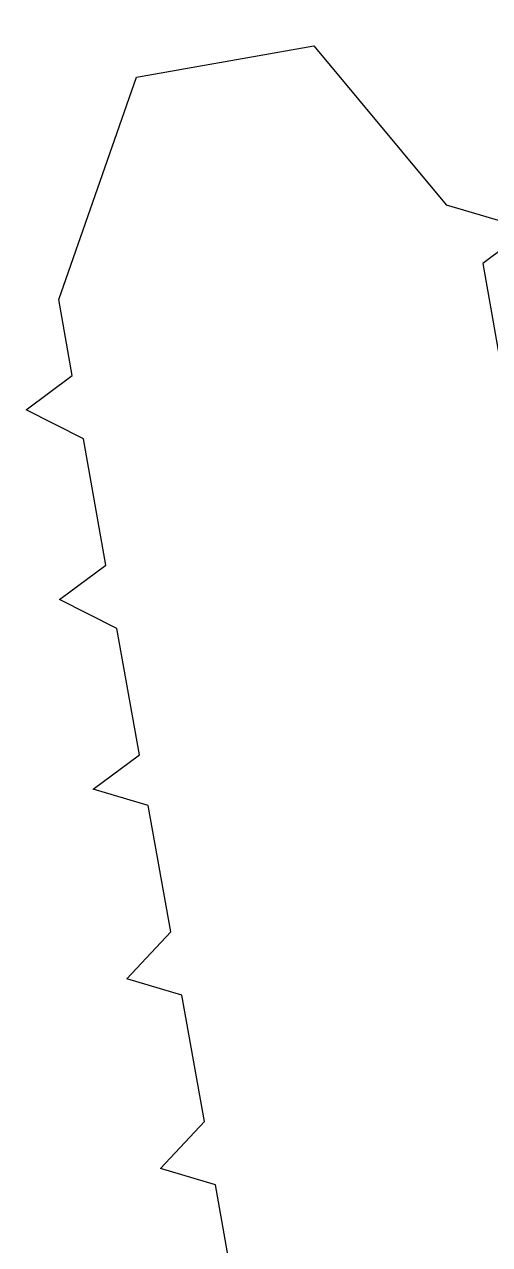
# Model space of a CAD drawing. Header units: millimetres. Extents: x -13407 to 8062823, y -2611 to 109271.
# Drawn here: x 15236.36 to 15240.77, y 50753.63 to 50765.21 of the extents above; entities that cross this region are included whole.
import ezdxf
from ezdxf import colors
from ezdxf.entities.mleader import LeaderData, LeaderLine
from ezdxf.math import Vec2, Vec3

# ---------------------------------------------------------------- set-up
doc = ezdxf.new("R2010")
doc.units = ezdxf.units.MM
for name, color, linetype, lineweight in [('АР_Отметки', 250, 'Continuous', 15), ('АР_Размеры', 175, 'Continuous', 9), ('АР_Сущ Несущая стена', 202, 'Continuous', 30)]:
    doc.layers.add(name, color=color, linetype=linetype, lineweight=lineweight)
doc.styles.add('ISOCPEUR', font='isocpeur.ttf', dxfattribs={"width": 0.7})

# ---------------------------------------------------------------- blocks, each defined once
blk = doc.blocks.new('_DotSmall')
at = {"color": 0, "linetype": 'ByBlock', "const_width": 0.5}
blk.add_lwpolyline([(-0.0625, 0, 1), (0.0625, 0, 1)], format="xyb", close=True, dxfattribs=at)

msp = doc.modelspace()

# ---------------------------------------------------------------- linework, layer by layer
at = {"layer": 'АР_Размеры', "color": 5, "lineweight": 0, "ltscale": 100, "transparency": 33554687}
msp.add_lwpolyline([(15238.384, 50752.994), (15238.172, 50754.194), (15237.649, 50754.349), (15238.065, 50754.795), (15237.852, 50755.995), (15237.33, 50756.15), (15237.746, 50756.595), (15237.533, 50757.796), (15237.01, 50757.951), (15237.448, 50758.276), (15237.235, 50759.477), (15236.691, 50759.752), (15237.129, 50760.077), (15236.916, 50761.277), (15236.372, 50761.552), (15236.81, 50761.878), (15236.682, 50762.598), (15237.422, 50764.71), (15239.103, 50765.008), (15240.361, 50763.498), (15241.145, 50763.265), (15240.708, 50762.94), (15240.92, 50761.739)], dxfattribs=at)
msp.add_lwpolyline([(15238.384, 50752.994), (15238.172, 50754.194), (15237.649, 50754.349), (15238.065, 50754.795), (15237.852, 50755.995), (15237.33, 50756.15), (15237.746, 50756.595), (15237.533, 50757.796), (15237.01, 50757.951), (15237.448, 50758.276), (15237.235, 50759.477), (15236.691, 50759.752), (15237.129, 50760.077), (15236.916, 50761.277), (15236.372, 50761.552), (15236.81, 50761.878), (15236.682, 50762.598), (15237.422, 50764.71), (15239.103, 50765.008), (15240.361, 50763.498), (15241.145, 50763.265), (15240.708, 50762.94), (15240.92, 50761.739)], dxfattribs=at)
msp.add_lwpolyline([(15238.384, 50752.994), (15238.172, 50754.194), (15237.649, 50754.349), (15238.065, 50754.795), (15237.852, 50755.995), (15237.33, 50756.15), (15237.746, 50756.595), (15237.533, 50757.796), (15237.01, 50757.951), (15237.448, 50758.276), (15237.235, 50759.477), (15236.691, 50759.752), (15237.129, 50760.077), (15236.916, 50761.277), (15236.372, 50761.552), (15236.81, 50761.878), (15236.682, 50762.598), (15237.422, 50764.71), (15239.103, 50765.008), (15240.361, 50763.498), (15241.145, 50763.265), (15240.708, 50762.94), (15240.92, 50761.739)], dxfattribs=at)
msp.add_lwpolyline([(15238.384, 50752.994), (15238.172, 50754.194), (15237.649, 50754.349), (15238.065, 50754.795), (15237.852, 50755.995), (15237.33, 50756.15), (15237.746, 50756.595), (15237.533, 50757.796), (15237.01, 50757.951), (15237.448, 50758.276), (15237.235, 50759.477), (15236.691, 50759.752), (15237.129, 50760.077), (15236.916, 50761.277), (15236.372, 50761.552), (15236.81, 50761.878), (15236.682, 50762.598), (15237.422, 50764.71), (15239.103, 50765.008), (15240.361, 50763.498), (15241.145, 50763.265), (15240.708, 50762.94), (15240.92, 50761.739)], dxfattribs=at)
msp.add_lwpolyline([(15238.384, 50752.994), (15238.172, 50754.194), (15237.649, 50754.349), (15238.065, 50754.795), (15237.852, 50755.995), (15237.33, 50756.15), (15237.746, 50756.595), (15237.533, 50757.796), (15237.01, 50757.951), (15237.448, 50758.276), (15237.235, 50759.477), (15236.691, 50759.752), (15237.129, 50760.077), (15236.916, 50761.277), (15236.372, 50761.552), (15236.81, 50761.878), (15236.682, 50762.598), (15237.422, 50764.71), (15239.103, 50765.008), (15240.361, 50763.498), (15241.145, 50763.265), (15240.708, 50762.94), (15240.92, 50761.739)], dxfattribs=at)
msp.add_lwpolyline([(15238.384, 50752.994), (15238.172, 50754.194), (15237.649, 50754.349), (15238.065, 50754.795), (15237.852, 50755.995), (15237.33, 50756.15), (15237.746, 50756.595), (15237.533, 50757.796), (15237.01, 50757.951), (15237.448, 50758.276), (15237.235, 50759.477), (15236.691, 50759.752), (15237.129, 50760.077), (15236.916, 50761.277), (15236.372, 50761.552), (15236.81, 50761.878), (15236.682, 50762.598), (15237.422, 50764.71), (15239.103, 50765.008), (15240.361, 50763.498), (15241.145, 50763.265), (15240.708, 50762.94), (15240.92, 50761.739)], dxfattribs=at)
msp.add_lwpolyline([(15238.384, 50752.994), (15238.172, 50754.194), (15237.649, 50754.349), (15238.065, 50754.795), (15237.852, 50755.995), (15237.33, 50756.15), (15237.746, 50756.595), (15237.533, 50757.796), (15237.01, 50757.951), (15237.448, 50758.276), (15237.235, 50759.477), (15236.691, 50759.752), (15237.129, 50760.077), (15236.916, 50761.277), (15236.372, 50761.552), (15236.81, 50761.878), (15236.682, 50762.598), (15237.422, 50764.71), (15239.103, 50765.008), (15240.361, 50763.498), (15241.145, 50763.265), (15240.708, 50762.94), (15240.92, 50761.739)], dxfattribs=at)
msp.add_lwpolyline([(15238.384, 50752.994), (15238.172, 50754.194), (15237.649, 50754.349), (15238.065, 50754.795), (15237.852, 50755.995), (15237.33, 50756.15), (15237.746, 50756.595), (15237.533, 50757.796), (15237.01, 50757.951), (15237.448, 50758.276), (15237.235, 50759.477), (15236.691, 50759.752), (15237.129, 50760.077), (15236.916, 50761.277), (15236.372, 50761.552), (15236.81, 50761.878), (15236.682, 50762.598), (15237.422, 50764.71), (15239.103, 50765.008), (15240.361, 50763.498), (15241.145, 50763.265), (15240.708, 50762.94), (15240.92, 50761.739)], dxfattribs=at)
msp.add_lwpolyline([(15238.384, 50752.994), (15238.172, 50754.194), (15237.649, 50754.349), (15238.065, 50754.795), (15237.852, 50755.995), (15237.33, 50756.15), (15237.746, 50756.595), (15237.533, 50757.796), (15237.01, 50757.951), (15237.448, 50758.276), (15237.235, 50759.477), (15236.691, 50759.752), (15237.129, 50760.077), (15236.916, 50761.277), (15236.372, 50761.552), (15236.81, 50761.878), (15236.682, 50762.598), (15237.422, 50764.71), (15239.103, 50765.008), (15240.361, 50763.498), (15241.145, 50763.265), (15240.708, 50762.94), (15240.92, 50761.739)], dxfattribs=at)
msp.add_lwpolyline([(15238.384, 50752.994), (15238.172, 50754.194), (15237.649, 50754.349), (15238.065, 50754.795), (15237.852, 50755.995), (15237.33, 50756.15), (15237.746, 50756.595), (15237.533, 50757.796), (15237.01, 50757.951), (15237.448, 50758.276), (15237.235, 50759.477), (15236.691, 50759.752), (15237.129, 50760.077), (15236.916, 50761.277), (15236.372, 50761.552), (15236.81, 50761.878), (15236.682, 50762.598), (15237.422, 50764.71), (15239.103, 50765.008), (15240.361, 50763.498), (15241.145, 50763.265), (15240.708, 50762.94), (15240.92, 50761.739)], dxfattribs=at)
msp.add_lwpolyline([(15238.384, 50752.994), (15238.172, 50754.194), (15237.649, 50754.349), (15238.065, 50754.795), (15237.852, 50755.995), (15237.33, 50756.15), (15237.746, 50756.595), (15237.533, 50757.796), (15237.01, 50757.951), (15237.448, 50758.276), (15237.235, 50759.477), (15236.691, 50759.752), (15237.129, 50760.077), (15236.916, 50761.277), (15236.372, 50761.552), (15236.81, 50761.878), (15236.682, 50762.598), (15237.422, 50764.71), (15239.103, 50765.008), (15240.361, 50763.498), (15241.145, 50763.265), (15240.708, 50762.94), (15240.92, 50761.739)], dxfattribs=at)
msp.add_lwpolyline([(15238.384, 50752.994), (15238.172, 50754.194), (15237.649, 50754.349), (15238.065, 50754.795), (15237.852, 50755.995), (15237.33, 50756.15), (15237.746, 50756.595), (15237.533, 50757.796), (15237.01, 50757.951), (15237.448, 50758.276), (15237.235, 50759.477), (15236.691, 50759.752), (15237.129, 50760.077), (15236.916, 50761.277), (15236.372, 50761.552), (15236.81, 50761.878), (15236.682, 50762.598), (15237.422, 50764.71), (15239.103, 50765.008), (15240.361, 50763.498), (15241.145, 50763.265), (15240.708, 50762.94), (15240.92, 50761.739)], dxfattribs=at)
msp.add_lwpolyline([(15238.384, 50752.994), (15238.172, 50754.194), (15237.649, 50754.349), (15238.065, 50754.795), (15237.852, 50755.995), (15237.33, 50756.15), (15237.746, 50756.595), (15237.533, 50757.796), (15237.01, 50757.951), (15237.448, 50758.276), (15237.235, 50759.477), (15236.691, 50759.752), (15237.129, 50760.077), (15236.916, 50761.277), (15236.372, 50761.552), (15236.81, 50761.878), (15236.682, 50762.598), (15237.422, 50764.71), (15239.103, 50765.008), (15240.361, 50763.498), (15241.145, 50763.265), (15240.708, 50762.94), (15240.92, 50761.739)], dxfattribs=at)
msp.add_lwpolyline([(15238.384, 50752.994), (15238.172, 50754.194), (15237.649, 50754.349), (15238.065, 50754.795), (15237.852, 50755.995), (15237.33, 50756.15), (15237.746, 50756.595), (15237.533, 50757.796), (15237.01, 50757.951), (15237.448, 50758.276), (15237.235, 50759.477), (15236.691, 50759.752), (15237.129, 50760.077), (15236.916, 50761.277), (15236.372, 50761.552), (15236.81, 50761.878), (15236.682, 50762.598), (15237.422, 50764.71), (15239.103, 50765.008), (15240.361, 50763.498), (15241.145, 50763.265), (15240.708, 50762.94), (15240.92, 50761.739)], dxfattribs=at)
msp.add_lwpolyline([(15238.384, 50752.994), (15238.172, 50754.194), (15237.649, 50754.349), (15238.065, 50754.795), (15237.852, 50755.995), (15237.33, 50756.15), (15237.746, 50756.595), (15237.533, 50757.796), (15237.01, 50757.951), (15237.448, 50758.276), (15237.235, 50759.477), (15236.691, 50759.752), (15237.129, 50760.077), (15236.916, 50761.277), (15236.372, 50761.552), (15236.81, 50761.878), (15236.682, 50762.598), (15237.422, 50764.71), (15239.103, 50765.008), (15240.361, 50763.498), (15241.145, 50763.265), (15240.708, 50762.94), (15240.92, 50761.739)], dxfattribs=at)
msp.add_lwpolyline([(15238.384, 50752.994), (15238.172, 50754.194), (15237.649, 50754.349), (15238.065, 50754.795), (15237.852, 50755.995), (15237.33, 50756.15), (15237.746, 50756.595), (15237.533, 50757.796), (15237.01, 50757.951), (15237.448, 50758.276), (15237.235, 50759.477), (15236.691, 50759.752), (15237.129, 50760.077), (15236.916, 50761.277), (15236.372, 50761.552), (15236.81, 50761.878), (15236.682, 50762.598), (15237.422, 50764.71), (15239.103, 50765.008), (15240.361, 50763.498), (15241.145, 50763.265), (15240.708, 50762.94), (15240.92, 50761.739)], dxfattribs=at)
msp.add_lwpolyline([(15238.384, 50752.994), (15238.172, 50754.194), (15237.649, 50754.349), (15238.065, 50754.795), (15237.852, 50755.995), (15237.33, 50756.15), (15237.746, 50756.595), (15237.533, 50757.796), (15237.01, 50757.951), (15237.448, 50758.276), (15237.235, 50759.477), (15236.691, 50759.752), (15237.129, 50760.077), (15236.916, 50761.277), (15236.372, 50761.552), (15236.81, 50761.878), (15236.682, 50762.598), (15237.422, 50764.71), (15239.103, 50765.008), (15240.361, 50763.498), (15241.145, 50763.265), (15240.708, 50762.94), (15240.92, 50761.739)], dxfattribs=at)
msp.add_lwpolyline([(15238.384, 50752.994), (15238.172, 50754.194), (15237.649, 50754.349), (15238.065, 50754.795), (15237.852, 50755.995), (15237.33, 50756.15), (15237.746, 50756.595), (15237.533, 50757.796), (15237.01, 50757.951), (15237.448, 50758.276), (15237.235, 50759.477), (15236.691, 50759.752), (15237.129, 50760.077), (15236.916, 50761.277), (15236.372, 50761.552), (15236.81, 50761.878), (15236.682, 50762.598), (15237.422, 50764.71), (15239.103, 50765.008), (15240.361, 50763.498), (15241.145, 50763.265), (15240.708, 50762.94), (15240.92, 50761.739)], dxfattribs=at)
msp.add_lwpolyline([(15238.384, 50752.994), (15238.172, 50754.194), (15237.649, 50754.349), (15238.065, 50754.795), (15237.852, 50755.995), (15237.33, 50756.15), (15237.746, 50756.595), (15237.533, 50757.796), (15237.01, 50757.951), (15237.448, 50758.276), (15237.235, 50759.477), (15236.691, 50759.752), (15237.129, 50760.077), (15236.916, 50761.277), (15236.372, 50761.552), (15236.81, 50761.878), (15236.682, 50762.598), (15237.422, 50764.71), (15239.103, 50765.008), (15240.361, 50763.498), (15241.145, 50763.265), (15240.708, 50762.94), (15240.92, 50761.739)], dxfattribs=at)
msp.add_lwpolyline([(15238.384, 50752.994), (15238.172, 50754.194), (15237.649, 50754.349), (15238.065, 50754.795), (15237.852, 50755.995), (15237.33, 50756.15), (15237.746, 50756.595), (15237.533, 50757.796), (15237.01, 50757.951), (15237.448, 50758.276), (15237.235, 50759.477), (15236.691, 50759.752), (15237.129, 50760.077), (15236.916, 50761.277), (15236.372, 50761.552), (15236.81, 50761.878), (15236.682, 50762.598), (15237.422, 50764.71), (15239.103, 50765.008), (15240.361, 50763.498), (15241.145, 50763.265), (15240.708, 50762.94), (15240.92, 50761.739)], dxfattribs=at)
msp.add_lwpolyline([(15238.384, 50752.994), (15238.172, 50754.194), (15237.649, 50754.349), (15238.065, 50754.795), (15237.852, 50755.995), (15237.33, 50756.15), (15237.746, 50756.595), (15237.533, 50757.796), (15237.01, 50757.951), (15237.448, 50758.276), (15237.235, 50759.477), (15236.691, 50759.752), (15237.129, 50760.077), (15236.916, 50761.277), (15236.372, 50761.552), (15236.81, 50761.878), (15236.682, 50762.598), (15237.422, 50764.71), (15239.103, 50765.008), (15240.361, 50763.498), (15241.145, 50763.265), (15240.708, 50762.94), (15240.92, 50761.739)], dxfattribs=at)
msp.add_lwpolyline([(15238.384, 50752.994), (15238.172, 50754.194), (15237.649, 50754.349), (15238.065, 50754.795), (15237.852, 50755.995), (15237.33, 50756.15), (15237.746, 50756.595), (15237.533, 50757.796), (15237.01, 50757.951), (15237.448, 50758.276), (15237.235, 50759.477), (15236.691, 50759.752), (15237.129, 50760.077), (15236.916, 50761.277), (15236.372, 50761.552), (15236.81, 50761.878), (15236.682, 50762.598), (15237.422, 50764.71), (15239.103, 50765.008), (15240.361, 50763.498), (15241.145, 50763.265), (15240.708, 50762.94), (15240.92, 50761.739)], dxfattribs=at)
msp.add_lwpolyline([(15238.384, 50752.994), (15238.172, 50754.194), (15237.649, 50754.349), (15238.065, 50754.795), (15237.852, 50755.995), (15237.33, 50756.15), (15237.746, 50756.595), (15237.533, 50757.796), (15237.01, 50757.951), (15237.448, 50758.276), (15237.235, 50759.477), (15236.691, 50759.752), (15237.129, 50760.077), (15236.916, 50761.277), (15236.372, 50761.552), (15236.81, 50761.878), (15236.682, 50762.598), (15237.422, 50764.71), (15239.103, 50765.008), (15240.361, 50763.498), (15241.145, 50763.265), (15240.708, 50762.94), (15240.92, 50761.739)], dxfattribs=at)
msp.add_lwpolyline([(15238.384, 50752.994), (15238.172, 50754.194), (15237.649, 50754.349), (15238.065, 50754.795), (15237.852, 50755.995), (15237.33, 50756.15), (15237.746, 50756.595), (15237.533, 50757.796), (15237.01, 50757.951), (15237.448, 50758.276), (15237.235, 50759.477), (15236.691, 50759.752), (15237.129, 50760.077), (15236.916, 50761.277), (15236.372, 50761.552), (15236.81, 50761.878), (15236.682, 50762.598), (15237.422, 50764.71), (15239.103, 50765.008), (15240.361, 50763.498), (15241.145, 50763.265), (15240.708, 50762.94), (15240.92, 50761.739)], dxfattribs=at)
msp.add_lwpolyline([(15238.384, 50752.994), (15238.172, 50754.194), (15237.649, 50754.349), (15238.065, 50754.795), (15237.852, 50755.995), (15237.33, 50756.15), (15237.746, 50756.595), (15237.533, 50757.796), (15237.01, 50757.951), (15237.448, 50758.276), (15237.235, 50759.477), (15236.691, 50759.752), (15237.129, 50760.077), (15236.916, 50761.277), (15236.372, 50761.552), (15236.81, 50761.878), (15236.682, 50762.598), (15237.422, 50764.71), (15239.103, 50765.008), (15240.361, 50763.498), (15241.145, 50763.265), (15240.708, 50762.94), (15240.92, 50761.739)], dxfattribs=at)
msp.add_lwpolyline([(15238.384, 50752.994), (15238.172, 50754.194), (15237.649, 50754.349), (15238.065, 50754.795), (15237.852, 50755.995), (15237.33, 50756.15), (15237.746, 50756.595), (15237.533, 50757.796), (15237.01, 50757.951), (15237.448, 50758.276), (15237.235, 50759.477), (15236.691, 50759.752), (15237.129, 50760.077), (15236.916, 50761.277), (15236.372, 50761.552), (15236.81, 50761.878), (15236.682, 50762.598), (15237.422, 50764.71), (15239.103, 50765.008), (15240.361, 50763.498), (15241.145, 50763.265), (15240.708, 50762.94), (15240.92, 50761.739)], dxfattribs=at)
msp.add_lwpolyline([(15238.384, 50752.994), (15238.172, 50754.194), (15237.649, 50754.349), (15238.065, 50754.795), (15237.852, 50755.995), (15237.33, 50756.15), (15237.746, 50756.595), (15237.533, 50757.796), (15237.01, 50757.951), (15237.448, 50758.276), (15237.235, 50759.477), (15236.691, 50759.752), (15237.129, 50760.077), (15236.916, 50761.277), (15236.372, 50761.552), (15236.81, 50761.878), (15236.682, 50762.598), (15237.422, 50764.71), (15239.103, 50765.008), (15240.361, 50763.498), (15241.145, 50763.265), (15240.708, 50762.94), (15240.92, 50761.739)], dxfattribs=at)
msp.add_lwpolyline([(15238.384, 50752.994), (15238.172, 50754.194), (15237.649, 50754.349), (15238.065, 50754.795), (15237.852, 50755.995), (15237.33, 50756.15), (15237.746, 50756.595), (15237.533, 50757.796), (15237.01, 50757.951), (15237.448, 50758.276), (15237.235, 50759.477), (15236.691, 50759.752), (15237.129, 50760.077), (15236.916, 50761.277), (15236.372, 50761.552), (15236.81, 50761.878), (15236.682, 50762.598), (15237.422, 50764.71), (15239.103, 50765.008), (15240.361, 50763.498), (15241.145, 50763.265), (15240.708, 50762.94), (15240.92, 50761.739)], dxfattribs=at)
msp.add_lwpolyline([(15238.384, 50752.994), (15238.172, 50754.194), (15237.649, 50754.349), (15238.065, 50754.795), (15237.852, 50755.995), (15237.33, 50756.15), (15237.746, 50756.595), (15237.533, 50757.796), (15237.01, 50757.951), (15237.448, 50758.276), (15237.235, 50759.477), (15236.691, 50759.752), (15237.129, 50760.077), (15236.916, 50761.277), (15236.372, 50761.552), (15236.81, 50761.878), (15236.682, 50762.598), (15237.422, 50764.71), (15239.103, 50765.008), (15240.361, 50763.498), (15241.145, 50763.265), (15240.708, 50762.94), (15240.92, 50761.739)], dxfattribs=at)
msp.add_lwpolyline([(15238.384, 50752.994), (15238.172, 50754.194), (15237.649, 50754.349), (15238.065, 50754.795), (15237.852, 50755.995), (15237.33, 50756.15), (15237.746, 50756.595), (15237.533, 50757.796), (15237.01, 50757.951), (15237.448, 50758.276), (15237.235, 50759.477), (15236.691, 50759.752), (15237.129, 50760.077), (15236.916, 50761.277), (15236.372, 50761.552), (15236.81, 50761.878), (15236.682, 50762.598), (15237.422, 50764.71), (15239.103, 50765.008), (15240.361, 50763.498), (15241.145, 50763.265), (15240.708, 50762.94), (15240.92, 50761.739)], dxfattribs=at)
msp.add_lwpolyline([(15238.384, 50752.994), (15238.172, 50754.194), (15237.649, 50754.349), (15238.065, 50754.795), (15237.852, 50755.995), (15237.33, 50756.15), (15237.746, 50756.595), (15237.533, 50757.796), (15237.01, 50757.951), (15237.448, 50758.276), (15237.235, 50759.477), (15236.691, 50759.752), (15237.129, 50760.077), (15236.916, 50761.277), (15236.372, 50761.552), (15236.81, 50761.878), (15236.682, 50762.598), (15237.422, 50764.71), (15239.103, 50765.008), (15240.361, 50763.498), (15241.145, 50763.265), (15240.708, 50762.94), (15240.92, 50761.739)], dxfattribs=at)
msp.add_lwpolyline([(15238.384, 50752.994), (15238.172, 50754.194), (15237.649, 50754.349), (15238.065, 50754.795), (15237.852, 50755.995), (15237.33, 50756.15), (15237.746, 50756.595), (15237.533, 50757.796), (15237.01, 50757.951), (15237.448, 50758.276), (15237.235, 50759.477), (15236.691, 50759.752), (15237.129, 50760.077), (15236.916, 50761.277), (15236.372, 50761.552), (15236.81, 50761.878), (15236.682, 50762.598), (15237.422, 50764.71), (15239.103, 50765.008), (15240.361, 50763.498), (15241.145, 50763.265), (15240.708, 50762.94), (15240.92, 50761.739)], dxfattribs=at)
msp.add_lwpolyline([(15238.384, 50752.994), (15238.172, 50754.194), (15237.649, 50754.349), (15238.065, 50754.795), (15237.852, 50755.995), (15237.33, 50756.15), (15237.746, 50756.595), (15237.533, 50757.796), (15237.01, 50757.951), (15237.448, 50758.276), (15237.235, 50759.477), (15236.691, 50759.752), (15237.129, 50760.077), (15236.916, 50761.277), (15236.372, 50761.552), (15236.81, 50761.878), (15236.682, 50762.598), (15237.422, 50764.71), (15239.103, 50765.008), (15240.361, 50763.498), (15241.145, 50763.265), (15240.708, 50762.94), (15240.92, 50761.739)], dxfattribs=at)
msp.add_lwpolyline([(15238.384, 50752.994), (15238.172, 50754.194), (15237.649, 50754.349), (15238.065, 50754.795), (15237.852, 50755.995), (15237.33, 50756.15), (15237.746, 50756.595), (15237.533, 50757.796), (15237.01, 50757.951), (15237.448, 50758.276), (15237.235, 50759.477), (15236.691, 50759.752), (15237.129, 50760.077), (15236.916, 50761.277), (15236.372, 50761.552), (15236.81, 50761.878), (15236.682, 50762.598), (15237.422, 50764.71), (15239.103, 50765.008), (15240.361, 50763.498), (15241.145, 50763.265), (15240.708, 50762.94), (15240.92, 50761.739)], dxfattribs=at)
msp.add_lwpolyline([(15238.384, 50752.994), (15238.172, 50754.194), (15237.649, 50754.349), (15238.065, 50754.795), (15237.852, 50755.995), (15237.33, 50756.15), (15237.746, 50756.595), (15237.533, 50757.796), (15237.01, 50757.951), (15237.448, 50758.276), (15237.235, 50759.477), (15236.691, 50759.752), (15237.129, 50760.077), (15236.916, 50761.277), (15236.372, 50761.552), (15236.81, 50761.878), (15236.682, 50762.598), (15237.422, 50764.71), (15239.103, 50765.008), (15240.361, 50763.498), (15241.145, 50763.265), (15240.708, 50762.94), (15240.92, 50761.739)], dxfattribs=at)
msp.add_lwpolyline([(15238.384, 50752.994), (15238.172, 50754.194), (15237.649, 50754.349), (15238.065, 50754.795), (15237.852, 50755.995), (15237.33, 50756.15), (15237.746, 50756.595), (15237.533, 50757.796), (15237.01, 50757.951), (15237.448, 50758.276), (15237.235, 50759.477), (15236.691, 50759.752), (15237.129, 50760.077), (15236.916, 50761.277), (15236.372, 50761.552), (15236.81, 50761.878), (15236.682, 50762.598), (15237.422, 50764.71), (15239.103, 50765.008), (15240.361, 50763.498), (15241.145, 50763.265), (15240.708, 50762.94), (15240.92, 50761.739)], dxfattribs=at)
msp.add_lwpolyline([(15238.384, 50752.994), (15238.172, 50754.194), (15237.649, 50754.349), (15238.065, 50754.795), (15237.852, 50755.995), (15237.33, 50756.15), (15237.746, 50756.595), (15237.533, 50757.796), (15237.01, 50757.951), (15237.448, 50758.276), (15237.235, 50759.477), (15236.691, 50759.752), (15237.129, 50760.077), (15236.916, 50761.277), (15236.372, 50761.552), (15236.81, 50761.878), (15236.682, 50762.598), (15237.422, 50764.71), (15239.103, 50765.008), (15240.361, 50763.498), (15241.145, 50763.265), (15240.708, 50762.94), (15240.92, 50761.739)], dxfattribs=at)
msp.add_lwpolyline([(15238.384, 50752.994), (15238.172, 50754.194), (15237.649, 50754.349), (15238.065, 50754.795), (15237.852, 50755.995), (15237.33, 50756.15), (15237.746, 50756.595), (15237.533, 50757.796), (15237.01, 50757.951), (15237.448, 50758.276), (15237.235, 50759.477), (15236.691, 50759.752), (15237.129, 50760.077), (15236.916, 50761.277), (15236.372, 50761.552), (15236.81, 50761.878), (15236.682, 50762.598), (15237.422, 50764.71), (15239.103, 50765.008), (15240.361, 50763.498), (15241.145, 50763.265), (15240.708, 50762.94), (15240.92, 50761.739)], dxfattribs=at)
msp.add_lwpolyline([(15238.384, 50752.994), (15238.172, 50754.194), (15237.649, 50754.349), (15238.065, 50754.795), (15237.852, 50755.995), (15237.33, 50756.15), (15237.746, 50756.595), (15237.533, 50757.796), (15237.01, 50757.951), (15237.448, 50758.276), (15237.235, 50759.477), (15236.691, 50759.752), (15237.129, 50760.077), (15236.916, 50761.277), (15236.372, 50761.552), (15236.81, 50761.878), (15236.682, 50762.598), (15237.422, 50764.71), (15239.103, 50765.008), (15240.361, 50763.498), (15241.145, 50763.265), (15240.708, 50762.94), (15240.92, 50761.739)], dxfattribs=at)
msp.add_lwpolyline([(15238.384, 50752.994), (15238.172, 50754.194), (15237.649, 50754.349), (15238.065, 50754.795), (15237.852, 50755.995), (15237.33, 50756.15), (15237.746, 50756.595), (15237.533, 50757.796), (15237.01, 50757.951), (15237.448, 50758.276), (15237.235, 50759.477), (15236.691, 50759.752), (15237.129, 50760.077), (15236.916, 50761.277), (15236.372, 50761.552), (15236.81, 50761.878), (15236.682, 50762.598), (15237.422, 50764.71), (15239.103, 50765.008), (15240.361, 50763.498), (15241.145, 50763.265), (15240.708, 50762.94), (15240.92, 50761.739)], dxfattribs=at)
msp.add_lwpolyline([(15238.384, 50752.994), (15238.172, 50754.194), (15237.649, 50754.349), (15238.065, 50754.795), (15237.852, 50755.995), (15237.33, 50756.15), (15237.746, 50756.595), (15237.533, 50757.796), (15237.01, 50757.951), (15237.448, 50758.276), (15237.235, 50759.477), (15236.691, 50759.752), (15237.129, 50760.077), (15236.916, 50761.277), (15236.372, 50761.552), (15236.81, 50761.878), (15236.682, 50762.598), (15237.422, 50764.71), (15239.103, 50765.008), (15240.361, 50763.498), (15241.145, 50763.265), (15240.708, 50762.94), (15240.92, 50761.739)], dxfattribs=at)
msp.add_lwpolyline([(15238.384, 50752.994), (15238.172, 50754.194), (15237.649, 50754.349), (15238.065, 50754.795), (15237.852, 50755.995), (15237.33, 50756.15), (15237.746, 50756.595), (15237.533, 50757.796), (15237.01, 50757.951), (15237.448, 50758.276), (15237.235, 50759.477), (15236.691, 50759.752), (15237.129, 50760.077), (15236.916, 50761.277), (15236.372, 50761.552), (15236.81, 50761.878), (15236.682, 50762.598), (15237.422, 50764.71), (15239.103, 50765.008), (15240.361, 50763.498), (15241.145, 50763.265), (15240.708, 50762.94), (15240.92, 50761.739)], dxfattribs=at)
msp.add_lwpolyline([(15238.384, 50752.994), (15238.172, 50754.194), (15237.649, 50754.349), (15238.065, 50754.795), (15237.852, 50755.995), (15237.33, 50756.15), (15237.746, 50756.595), (15237.533, 50757.796), (15237.01, 50757.951), (15237.448, 50758.276), (15237.235, 50759.477), (15236.691, 50759.752), (15237.129, 50760.077), (15236.916, 50761.277), (15236.372, 50761.552), (15236.81, 50761.878), (15236.682, 50762.598), (15237.422, 50764.71), (15239.103, 50765.008), (15240.361, 50763.498), (15241.145, 50763.265), (15240.708, 50762.94), (15240.92, 50761.739)], dxfattribs=at)
msp.add_lwpolyline([(15238.384, 50752.994), (15238.172, 50754.194), (15237.649, 50754.349), (15238.065, 50754.795), (15237.852, 50755.995), (15237.33, 50756.15), (15237.746, 50756.595), (15237.533, 50757.796), (15237.01, 50757.951), (15237.448, 50758.276), (15237.235, 50759.477), (15236.691, 50759.752), (15237.129, 50760.077), (15236.916, 50761.277), (15236.372, 50761.552), (15236.81, 50761.878), (15236.682, 50762.598), (15237.422, 50764.71), (15239.103, 50765.008), (15240.361, 50763.498), (15241.145, 50763.265), (15240.708, 50762.94), (15240.92, 50761.739)], dxfattribs=at)
msp.add_lwpolyline([(15238.384, 50752.994), (15238.172, 50754.194), (15237.649, 50754.349), (15238.065, 50754.795), (15237.852, 50755.995), (15237.33, 50756.15), (15237.746, 50756.595), (15237.533, 50757.796), (15237.01, 50757.951), (15237.448, 50758.276), (15237.235, 50759.477), (15236.691, 50759.752), (15237.129, 50760.077), (15236.916, 50761.277), (15236.372, 50761.552), (15236.81, 50761.878), (15236.682, 50762.598), (15237.422, 50764.71), (15239.103, 50765.008), (15240.361, 50763.498), (15241.145, 50763.265), (15240.708, 50762.94), (15240.92, 50761.739)], dxfattribs=at)
msp.add_lwpolyline([(15238.384, 50752.994), (15238.172, 50754.194), (15237.649, 50754.349), (15238.065, 50754.795), (15237.852, 50755.995), (15237.33, 50756.15), (15237.746, 50756.595), (15237.533, 50757.796), (15237.01, 50757.951), (15237.448, 50758.276), (15237.235, 50759.477), (15236.691, 50759.752), (15237.129, 50760.077), (15236.916, 50761.277), (15236.372, 50761.552), (15236.81, 50761.878), (15236.682, 50762.598), (15237.422, 50764.71), (15239.103, 50765.008), (15240.361, 50763.498), (15241.145, 50763.265), (15240.708, 50762.94), (15240.92, 50761.739)], dxfattribs=at)
msp.add_lwpolyline([(15238.384, 50752.994), (15238.172, 50754.194), (15237.649, 50754.349), (15238.065, 50754.795), (15237.852, 50755.995), (15237.33, 50756.15), (15237.746, 50756.595), (15237.533, 50757.796), (15237.01, 50757.951), (15237.448, 50758.276), (15237.235, 50759.477), (15236.691, 50759.752), (15237.129, 50760.077), (15236.916, 50761.277), (15236.372, 50761.552), (15236.81, 50761.878), (15236.682, 50762.598), (15237.422, 50764.71), (15239.103, 50765.008), (15240.361, 50763.498), (15241.145, 50763.265), (15240.708, 50762.94), (15240.92, 50761.739)], dxfattribs=at)
msp.add_lwpolyline([(15238.384, 50752.994), (15238.172, 50754.194), (15237.649, 50754.349), (15238.065, 50754.795), (15237.852, 50755.995), (15237.33, 50756.15), (15237.746, 50756.595), (15237.533, 50757.796), (15237.01, 50757.951), (15237.448, 50758.276), (15237.235, 50759.477), (15236.691, 50759.752), (15237.129, 50760.077), (15236.916, 50761.277), (15236.372, 50761.552), (15236.81, 50761.878), (15236.682, 50762.598), (15237.422, 50764.71), (15239.103, 50765.008), (15240.361, 50763.498), (15241.145, 50763.265), (15240.708, 50762.94), (15240.92, 50761.739)], dxfattribs=at)
msp.add_lwpolyline([(15238.384, 50752.994), (15238.172, 50754.194), (15237.649, 50754.349), (15238.065, 50754.795), (15237.852, 50755.995), (15237.33, 50756.15), (15237.746, 50756.595), (15237.533, 50757.796), (15237.01, 50757.951), (15237.448, 50758.276), (15237.235, 50759.477), (15236.691, 50759.752), (15237.129, 50760.077), (15236.916, 50761.277), (15236.372, 50761.552), (15236.81, 50761.878), (15236.682, 50762.598), (15237.422, 50764.71), (15239.103, 50765.008), (15240.361, 50763.498), (15241.145, 50763.265), (15240.708, 50762.94), (15240.92, 50761.739)], dxfattribs=at)
msp.add_lwpolyline([(15238.384, 50752.994), (15238.172, 50754.194), (15237.649, 50754.349), (15238.065, 50754.795), (15237.852, 50755.995), (15237.33, 50756.15), (15237.746, 50756.595), (15237.533, 50757.796), (15237.01, 50757.951), (15237.448, 50758.276), (15237.235, 50759.477), (15236.691, 50759.752), (15237.129, 50760.077), (15236.916, 50761.277), (15236.372, 50761.552), (15236.81, 50761.878), (15236.682, 50762.598), (15237.422, 50764.71), (15239.103, 50765.008), (15240.361, 50763.498), (15241.145, 50763.265), (15240.708, 50762.94), (15240.92, 50761.739)], dxfattribs=at)
msp.add_lwpolyline([(15238.384, 50752.994), (15238.172, 50754.194), (15237.649, 50754.349), (15238.065, 50754.795), (15237.852, 50755.995), (15237.33, 50756.15), (15237.746, 50756.595), (15237.533, 50757.796), (15237.01, 50757.951), (15237.448, 50758.276), (15237.235, 50759.477), (15236.691, 50759.752), (15237.129, 50760.077), (15236.916, 50761.277), (15236.372, 50761.552), (15236.81, 50761.878), (15236.682, 50762.598), (15237.422, 50764.71), (15239.103, 50765.008), (15240.361, 50763.498), (15241.145, 50763.265), (15240.708, 50762.94), (15240.92, 50761.739)], dxfattribs=at)
msp.add_lwpolyline([(15238.384, 50752.994), (15238.172, 50754.194), (15237.649, 50754.349), (15238.065, 50754.795), (15237.852, 50755.995), (15237.33, 50756.15), (15237.746, 50756.595), (15237.533, 50757.796), (15237.01, 50757.951), (15237.448, 50758.276), (15237.235, 50759.477), (15236.691, 50759.752), (15237.129, 50760.077), (15236.916, 50761.277), (15236.372, 50761.552), (15236.81, 50761.878), (15236.682, 50762.598), (15237.422, 50764.71), (15239.103, 50765.008), (15240.361, 50763.498), (15241.145, 50763.265), (15240.708, 50762.94), (15240.92, 50761.739)], dxfattribs=at)
msp.add_lwpolyline([(15238.384, 50752.994), (15238.172, 50754.194), (15237.649, 50754.349), (15238.065, 50754.795), (15237.852, 50755.995), (15237.33, 50756.15), (15237.746, 50756.595), (15237.533, 50757.796), (15237.01, 50757.951), (15237.448, 50758.276), (15237.235, 50759.477), (15236.691, 50759.752), (15237.129, 50760.077), (15236.916, 50761.277), (15236.372, 50761.552), (15236.81, 50761.878), (15236.682, 50762.598), (15237.422, 50764.71), (15239.103, 50765.008), (15240.361, 50763.498), (15241.145, 50763.265), (15240.708, 50762.94), (15240.92, 50761.739)], dxfattribs=at)
msp.add_lwpolyline([(15238.384, 50752.994), (15238.172, 50754.194), (15237.649, 50754.349), (15238.065, 50754.795), (15237.852, 50755.995), (15237.33, 50756.15), (15237.746, 50756.595), (15237.533, 50757.796), (15237.01, 50757.951), (15237.448, 50758.276), (15237.235, 50759.477), (15236.691, 50759.752), (15237.129, 50760.077), (15236.916, 50761.277), (15236.372, 50761.552), (15236.81, 50761.878), (15236.682, 50762.598), (15237.422, 50764.71), (15239.103, 50765.008), (15240.361, 50763.498), (15241.145, 50763.265), (15240.708, 50762.94), (15240.92, 50761.739)], dxfattribs=at)
msp.add_lwpolyline([(15238.384, 50752.994), (15238.172, 50754.194), (15237.649, 50754.349), (15238.065, 50754.795), (15237.852, 50755.995), (15237.33, 50756.15), (15237.746, 50756.595), (15237.533, 50757.796), (15237.01, 50757.951), (15237.448, 50758.276), (15237.235, 50759.477), (15236.691, 50759.752), (15237.129, 50760.077), (15236.916, 50761.277), (15236.372, 50761.552), (15236.81, 50761.878), (15236.682, 50762.598), (15237.422, 50764.71), (15239.103, 50765.008), (15240.361, 50763.498), (15241.145, 50763.265), (15240.708, 50762.94), (15240.92, 50761.739)], dxfattribs=at)
msp.add_lwpolyline([(15238.384, 50752.994), (15238.172, 50754.194), (15237.649, 50754.349), (15238.065, 50754.795), (15237.852, 50755.995), (15237.33, 50756.15), (15237.746, 50756.595), (15237.533, 50757.796), (15237.01, 50757.951), (15237.448, 50758.276), (15237.235, 50759.477), (15236.691, 50759.752), (15237.129, 50760.077), (15236.916, 50761.277), (15236.372, 50761.552), (15236.81, 50761.878), (15236.682, 50762.598), (15237.422, 50764.71), (15239.103, 50765.008), (15240.361, 50763.498), (15241.145, 50763.265), (15240.708, 50762.94), (15240.92, 50761.739)], dxfattribs=at)
msp.add_lwpolyline([(15238.384, 50752.994), (15238.172, 50754.194), (15237.649, 50754.349), (15238.065, 50754.795), (15237.852, 50755.995), (15237.33, 50756.15), (15237.746, 50756.595), (15237.533, 50757.796), (15237.01, 50757.951), (15237.448, 50758.276), (15237.235, 50759.477), (15236.691, 50759.752), (15237.129, 50760.077), (15236.916, 50761.277), (15236.372, 50761.552), (15236.81, 50761.878), (15236.682, 50762.598), (15237.422, 50764.71), (15239.103, 50765.008), (15240.361, 50763.498), (15241.145, 50763.265), (15240.708, 50762.94), (15240.92, 50761.739)], dxfattribs=at)
msp.add_lwpolyline([(15238.384, 50752.994), (15238.172, 50754.194), (15237.649, 50754.349), (15238.065, 50754.795), (15237.852, 50755.995), (15237.33, 50756.15), (15237.746, 50756.595), (15237.533, 50757.796), (15237.01, 50757.951), (15237.448, 50758.276), (15237.235, 50759.477), (15236.691, 50759.752), (15237.129, 50760.077), (15236.916, 50761.277), (15236.372, 50761.552), (15236.81, 50761.878), (15236.682, 50762.598), (15237.422, 50764.71), (15239.103, 50765.008), (15240.361, 50763.498), (15241.145, 50763.265), (15240.708, 50762.94), (15240.92, 50761.739)], dxfattribs=at)
msp.add_lwpolyline([(15238.384, 50752.994), (15238.172, 50754.194), (15237.649, 50754.349), (15238.065, 50754.795), (15237.852, 50755.995), (15237.33, 50756.15), (15237.746, 50756.595), (15237.533, 50757.796), (15237.01, 50757.951), (15237.448, 50758.276), (15237.235, 50759.477), (15236.691, 50759.752), (15237.129, 50760.077), (15236.916, 50761.277), (15236.372, 50761.552), (15236.81, 50761.878), (15236.682, 50762.598), (15237.422, 50764.71), (15239.103, 50765.008), (15240.361, 50763.498), (15241.145, 50763.265), (15240.708, 50762.94), (15240.92, 50761.739)], dxfattribs=at)
msp.add_lwpolyline([(15238.384, 50752.994), (15238.172, 50754.194), (15237.649, 50754.349), (15238.065, 50754.795), (15237.852, 50755.995), (15237.33, 50756.15), (15237.746, 50756.595), (15237.533, 50757.796), (15237.01, 50757.951), (15237.448, 50758.276), (15237.235, 50759.477), (15236.691, 50759.752), (15237.129, 50760.077), (15236.916, 50761.277), (15236.372, 50761.552), (15236.81, 50761.878), (15236.682, 50762.598), (15237.422, 50764.71), (15239.103, 50765.008), (15240.361, 50763.498), (15241.145, 50763.265), (15240.708, 50762.94), (15240.92, 50761.739)], dxfattribs=at)
msp.add_lwpolyline([(15238.384, 50752.994), (15238.172, 50754.194), (15237.649, 50754.349), (15238.065, 50754.795), (15237.852, 50755.995), (15237.33, 50756.15), (15237.746, 50756.595), (15237.533, 50757.796), (15237.01, 50757.951), (15237.448, 50758.276), (15237.235, 50759.477), (15236.691, 50759.752), (15237.129, 50760.077), (15236.916, 50761.277), (15236.372, 50761.552), (15236.81, 50761.878), (15236.682, 50762.598), (15237.422, 50764.71), (15239.103, 50765.008), (15240.361, 50763.498), (15241.145, 50763.265), (15240.708, 50762.94), (15240.92, 50761.739)], dxfattribs=at)
msp.add_lwpolyline([(15238.384, 50752.994), (15238.172, 50754.194), (15237.649, 50754.349), (15238.065, 50754.795), (15237.852, 50755.995), (15237.33, 50756.15), (15237.746, 50756.595), (15237.533, 50757.796), (15237.01, 50757.951), (15237.448, 50758.276), (15237.235, 50759.477), (15236.691, 50759.752), (15237.129, 50760.077), (15236.916, 50761.277), (15236.372, 50761.552), (15236.81, 50761.878), (15236.682, 50762.598), (15237.422, 50764.71), (15239.103, 50765.008), (15240.361, 50763.498), (15241.145, 50763.265), (15240.708, 50762.94), (15240.92, 50761.739)], dxfattribs=at)
msp.add_lwpolyline([(15238.384, 50752.994), (15238.172, 50754.194), (15237.649, 50754.349), (15238.065, 50754.795), (15237.852, 50755.995), (15237.33, 50756.15), (15237.746, 50756.595), (15237.533, 50757.796), (15237.01, 50757.951), (15237.448, 50758.276), (15237.235, 50759.477), (15236.691, 50759.752), (15237.129, 50760.077), (15236.916, 50761.277), (15236.372, 50761.552), (15236.81, 50761.878), (15236.682, 50762.598), (15237.422, 50764.71), (15239.103, 50765.008), (15240.361, 50763.498), (15241.145, 50763.265), (15240.708, 50762.94), (15240.92, 50761.739)], dxfattribs=at)
msp.add_lwpolyline([(15238.384, 50752.994), (15238.172, 50754.194), (15237.649, 50754.349), (15238.065, 50754.795), (15237.852, 50755.995), (15237.33, 50756.15), (15237.746, 50756.595), (15237.533, 50757.796), (15237.01, 50757.951), (15237.448, 50758.276), (15237.235, 50759.477), (15236.691, 50759.752), (15237.129, 50760.077), (15236.916, 50761.277), (15236.372, 50761.552), (15236.81, 50761.878), (15236.682, 50762.598), (15237.422, 50764.71), (15239.103, 50765.008), (15240.361, 50763.498), (15241.145, 50763.265), (15240.708, 50762.94), (15240.92, 50761.739)], dxfattribs=at)
msp.add_lwpolyline([(15238.384, 50752.994), (15238.172, 50754.194), (15237.649, 50754.349), (15238.065, 50754.795), (15237.852, 50755.995), (15237.33, 50756.15), (15237.746, 50756.595), (15237.533, 50757.796), (15237.01, 50757.951), (15237.448, 50758.276), (15237.235, 50759.477), (15236.691, 50759.752), (15237.129, 50760.077), (15236.916, 50761.277), (15236.372, 50761.552), (15236.81, 50761.878), (15236.682, 50762.598), (15237.422, 50764.71), (15239.103, 50765.008), (15240.361, 50763.498), (15241.145, 50763.265), (15240.708, 50762.94), (15240.92, 50761.739)], dxfattribs=at)
msp.add_lwpolyline([(15238.384, 50752.994), (15238.172, 50754.194), (15237.649, 50754.349), (15238.065, 50754.795), (15237.852, 50755.995), (15237.33, 50756.15), (15237.746, 50756.595), (15237.533, 50757.796), (15237.01, 50757.951), (15237.448, 50758.276), (15237.235, 50759.477), (15236.691, 50759.752), (15237.129, 50760.077), (15236.916, 50761.277), (15236.372, 50761.552), (15236.81, 50761.878), (15236.682, 50762.598), (15237.422, 50764.71), (15239.103, 50765.008), (15240.361, 50763.498), (15241.145, 50763.265), (15240.708, 50762.94), (15240.92, 50761.739)], dxfattribs=at)
msp.add_lwpolyline([(15238.384, 50752.994), (15238.172, 50754.194), (15237.649, 50754.349), (15238.065, 50754.795), (15237.852, 50755.995), (15237.33, 50756.15), (15237.746, 50756.595), (15237.533, 50757.796), (15237.01, 50757.951), (15237.448, 50758.276), (15237.235, 50759.477), (15236.691, 50759.752), (15237.129, 50760.077), (15236.916, 50761.277), (15236.372, 50761.552), (15236.81, 50761.878), (15236.682, 50762.598), (15237.422, 50764.71), (15239.103, 50765.008), (15240.361, 50763.498), (15241.145, 50763.265), (15240.708, 50762.94), (15240.92, 50761.739)], dxfattribs=at)
msp.add_lwpolyline([(15238.384, 50752.994), (15238.172, 50754.194), (15237.649, 50754.349), (15238.065, 50754.795), (15237.852, 50755.995), (15237.33, 50756.15), (15237.746, 50756.595), (15237.533, 50757.796), (15237.01, 50757.951), (15237.448, 50758.276), (15237.235, 50759.477), (15236.691, 50759.752), (15237.129, 50760.077), (15236.916, 50761.277), (15236.372, 50761.552), (15236.81, 50761.878), (15236.682, 50762.598), (15237.422, 50764.71), (15239.103, 50765.008), (15240.361, 50763.498), (15241.145, 50763.265), (15240.708, 50762.94), (15240.92, 50761.739)], dxfattribs=at)
msp.add_lwpolyline([(15238.384, 50752.994), (15238.172, 50754.194), (15237.649, 50754.349), (15238.065, 50754.795), (15237.852, 50755.995), (15237.33, 50756.15), (15237.746, 50756.595), (15237.533, 50757.796), (15237.01, 50757.951), (15237.448, 50758.276), (15237.235, 50759.477), (15236.691, 50759.752), (15237.129, 50760.077), (15236.916, 50761.277), (15236.372, 50761.552), (15236.81, 50761.878), (15236.682, 50762.598), (15237.422, 50764.71), (15239.103, 50765.008), (15240.361, 50763.498), (15241.145, 50763.265), (15240.708, 50762.94), (15240.92, 50761.739)], dxfattribs=at)
msp.add_lwpolyline([(15238.384, 50752.994), (15238.172, 50754.194), (15237.649, 50754.349), (15238.065, 50754.795), (15237.852, 50755.995), (15237.33, 50756.15), (15237.746, 50756.595), (15237.533, 50757.796), (15237.01, 50757.951), (15237.448, 50758.276), (15237.235, 50759.477), (15236.691, 50759.752), (15237.129, 50760.077), (15236.916, 50761.277), (15236.372, 50761.552), (15236.81, 50761.878), (15236.682, 50762.598), (15237.422, 50764.71), (15239.103, 50765.008), (15240.361, 50763.498), (15241.145, 50763.265), (15240.708, 50762.94), (15240.92, 50761.739)], dxfattribs=at)
msp.add_lwpolyline([(15238.384, 50752.994), (15238.172, 50754.194), (15237.649, 50754.349), (15238.065, 50754.795), (15237.852, 50755.995), (15237.33, 50756.15), (15237.746, 50756.595), (15237.533, 50757.796), (15237.01, 50757.951), (15237.448, 50758.276), (15237.235, 50759.477), (15236.691, 50759.752), (15237.129, 50760.077), (15236.916, 50761.277), (15236.372, 50761.552), (15236.81, 50761.878), (15236.682, 50762.598), (15237.422, 50764.71), (15239.103, 50765.008), (15240.361, 50763.498), (15241.145, 50763.265), (15240.708, 50762.94), (15240.92, 50761.739)], dxfattribs=at)
msp.add_lwpolyline([(15238.384, 50752.994), (15238.172, 50754.194), (15237.649, 50754.349), (15238.065, 50754.795), (15237.852, 50755.995), (15237.33, 50756.15), (15237.746, 50756.595), (15237.533, 50757.796), (15237.01, 50757.951), (15237.448, 50758.276), (15237.235, 50759.477), (15236.691, 50759.752), (15237.129, 50760.077), (15236.916, 50761.277), (15236.372, 50761.552), (15236.81, 50761.878), (15236.682, 50762.598), (15237.422, 50764.71), (15239.103, 50765.008), (15240.361, 50763.498), (15241.145, 50763.265), (15240.708, 50762.94), (15240.92, 50761.739)], dxfattribs=at)
msp.add_lwpolyline([(15238.384, 50752.994), (15238.172, 50754.194), (15237.649, 50754.349), (15238.065, 50754.795), (15237.852, 50755.995), (15237.33, 50756.15), (15237.746, 50756.595), (15237.533, 50757.796), (15237.01, 50757.951), (15237.448, 50758.276), (15237.235, 50759.477), (15236.691, 50759.752), (15237.129, 50760.077), (15236.916, 50761.277), (15236.372, 50761.552), (15236.81, 50761.878), (15236.682, 50762.598), (15237.422, 50764.71), (15239.103, 50765.008), (15240.361, 50763.498), (15241.145, 50763.265), (15240.708, 50762.94), (15240.92, 50761.739)], dxfattribs=at)
msp.add_lwpolyline([(15238.384, 50752.994), (15238.172, 50754.194), (15237.649, 50754.349), (15238.065, 50754.795), (15237.852, 50755.995), (15237.33, 50756.15), (15237.746, 50756.595), (15237.533, 50757.796), (15237.01, 50757.951), (15237.448, 50758.276), (15237.235, 50759.477), (15236.691, 50759.752), (15237.129, 50760.077), (15236.916, 50761.277), (15236.372, 50761.552), (15236.81, 50761.878), (15236.682, 50762.598), (15237.422, 50764.71), (15239.103, 50765.008), (15240.361, 50763.498), (15241.145, 50763.265), (15240.708, 50762.94), (15240.92, 50761.739)], dxfattribs=at)
msp.add_lwpolyline([(15238.384, 50752.994), (15238.172, 50754.194), (15237.649, 50754.349), (15238.065, 50754.795), (15237.852, 50755.995), (15237.33, 50756.15), (15237.746, 50756.595), (15237.533, 50757.796), (15237.01, 50757.951), (15237.448, 50758.276), (15237.235, 50759.477), (15236.691, 50759.752), (15237.129, 50760.077), (15236.916, 50761.277), (15236.372, 50761.552), (15236.81, 50761.878), (15236.682, 50762.598), (15237.422, 50764.71), (15239.103, 50765.008), (15240.361, 50763.498), (15241.145, 50763.265), (15240.708, 50762.94), (15240.92, 50761.739)], dxfattribs=at)
msp.add_lwpolyline([(15238.384, 50752.994), (15238.172, 50754.194), (15237.649, 50754.349), (15238.065, 50754.795), (15237.852, 50755.995), (15237.33, 50756.15), (15237.746, 50756.595), (15237.533, 50757.796), (15237.01, 50757.951), (15237.448, 50758.276), (15237.235, 50759.477), (15236.691, 50759.752), (15237.129, 50760.077), (15236.916, 50761.277), (15236.372, 50761.552), (15236.81, 50761.878), (15236.682, 50762.598), (15237.422, 50764.71), (15239.103, 50765.008), (15240.361, 50763.498), (15241.145, 50763.265), (15240.708, 50762.94), (15240.92, 50761.739)], dxfattribs=at)
msp.add_lwpolyline([(15238.384, 50752.994), (15238.172, 50754.194), (15237.649, 50754.349), (15238.065, 50754.795), (15237.852, 50755.995), (15237.33, 50756.15), (15237.746, 50756.595), (15237.533, 50757.796), (15237.01, 50757.951), (15237.448, 50758.276), (15237.235, 50759.477), (15236.691, 50759.752), (15237.129, 50760.077), (15236.916, 50761.277), (15236.372, 50761.552), (15236.81, 50761.878), (15236.682, 50762.598), (15237.422, 50764.71), (15239.103, 50765.008), (15240.361, 50763.498), (15241.145, 50763.265), (15240.708, 50762.94), (15240.92, 50761.739)], dxfattribs=at)
msp.add_lwpolyline([(15238.384, 50752.994), (15238.172, 50754.194), (15237.649, 50754.349), (15238.065, 50754.795), (15237.852, 50755.995), (15237.33, 50756.15), (15237.746, 50756.595), (15237.533, 50757.796), (15237.01, 50757.951), (15237.448, 50758.276), (15237.235, 50759.477), (15236.691, 50759.752), (15237.129, 50760.077), (15236.916, 50761.277), (15236.372, 50761.552), (15236.81, 50761.878), (15236.682, 50762.598), (15237.422, 50764.71), (15239.103, 50765.008), (15240.361, 50763.498), (15241.145, 50763.265), (15240.708, 50762.94), (15240.92, 50761.739)], dxfattribs=at)
msp.add_lwpolyline([(15238.384, 50752.994), (15238.172, 50754.194), (15237.649, 50754.349), (15238.065, 50754.795), (15237.852, 50755.995), (15237.33, 50756.15), (15237.746, 50756.595), (15237.533, 50757.796), (15237.01, 50757.951), (15237.448, 50758.276), (15237.235, 50759.477), (15236.691, 50759.752), (15237.129, 50760.077), (15236.916, 50761.277), (15236.372, 50761.552), (15236.81, 50761.878), (15236.682, 50762.598), (15237.422, 50764.71), (15239.103, 50765.008), (15240.361, 50763.498), (15241.145, 50763.265), (15240.708, 50762.94), (15240.92, 50761.739)], dxfattribs=at)
msp.add_lwpolyline([(15238.384, 50752.994), (15238.172, 50754.194), (15237.649, 50754.349), (15238.065, 50754.795), (15237.852, 50755.995), (15237.33, 50756.15), (15237.746, 50756.595), (15237.533, 50757.796), (15237.01, 50757.951), (15237.448, 50758.276), (15237.235, 50759.477), (15236.691, 50759.752), (15237.129, 50760.077), (15236.916, 50761.277), (15236.372, 50761.552), (15236.81, 50761.878), (15236.682, 50762.598), (15237.422, 50764.71), (15239.103, 50765.008), (15240.361, 50763.498), (15241.145, 50763.265), (15240.708, 50762.94), (15240.92, 50761.739)], dxfattribs=at)
msp.add_lwpolyline([(15238.384, 50752.994), (15238.172, 50754.194), (15237.649, 50754.349), (15238.065, 50754.795), (15237.852, 50755.995), (15237.33, 50756.15), (15237.746, 50756.595), (15237.533, 50757.796), (15237.01, 50757.951), (15237.448, 50758.276), (15237.235, 50759.477), (15236.691, 50759.752), (15237.129, 50760.077), (15236.916, 50761.277), (15236.372, 50761.552), (15236.81, 50761.878), (15236.682, 50762.598), (15237.422, 50764.71), (15239.103, 50765.008), (15240.361, 50763.498), (15241.145, 50763.265), (15240.708, 50762.94), (15240.92, 50761.739)], dxfattribs=at)
msp.add_lwpolyline([(15238.384, 50752.994), (15238.172, 50754.194), (15237.649, 50754.349), (15238.065, 50754.795), (15237.852, 50755.995), (15237.33, 50756.15), (15237.746, 50756.595), (15237.533, 50757.796), (15237.01, 50757.951), (15237.448, 50758.276), (15237.235, 50759.477), (15236.691, 50759.752), (15237.129, 50760.077), (15236.916, 50761.277), (15236.372, 50761.552), (15236.81, 50761.878), (15236.682, 50762.598), (15237.422, 50764.71), (15239.103, 50765.008), (15240.361, 50763.498), (15241.145, 50763.265), (15240.708, 50762.94), (15240.92, 50761.739)], dxfattribs=at)
msp.add_lwpolyline([(15238.384, 50752.994), (15238.172, 50754.194), (15237.649, 50754.349), (15238.065, 50754.795), (15237.852, 50755.995), (15237.33, 50756.15), (15237.746, 50756.595), (15237.533, 50757.796), (15237.01, 50757.951), (15237.448, 50758.276), (15237.235, 50759.477), (15236.691, 50759.752), (15237.129, 50760.077), (15236.916, 50761.277), (15236.372, 50761.552), (15236.81, 50761.878), (15236.682, 50762.598), (15237.422, 50764.71), (15239.103, 50765.008), (15240.361, 50763.498), (15241.145, 50763.265), (15240.708, 50762.94), (15240.92, 50761.739)], dxfattribs=at)
at = {"layer": 'АР_Сущ Несущая стена', "lineweight": 18, "ltscale": 100}
msp.add_arc((14687.499, 60278.907), 9778.655, 272.592548, 356.6353914, dxfattribs=at)

# ---------------------------------------------------------------- leaders
at = {"layer": 'АР_Отметки'}
ml = msp.add_multileader_mtext('Standard', dxfattribs=at)
ml.set_content('-1,140', color=256, style='ISOCPEUR')
ml.set_leader_properties(color=256, linetype='Continuous', lineweight=-1)
ml.set_arrow_properties(name='DOTSMALL')
ml.build(insert=Vec2(0, 0))
ml.multileader.update_dxf_attribs({"has_text_frame": 1, "text_left_attachment_type": 4, "text_right_attachment_type": 4, "dogleg_length": 100, "arrow_head_size": 180})
ctx = ml.context
ctx.base_point, ctx.char_height, ctx.arrow_head_size, ctx.landing_gap_size, ctx.plane_origin = Vec3(34149.99, 75558.904), 250, 180, 50, Vec3(34068.597, 74291.34)
ctx.left_attachment, ctx.right_attachment = 4, 4
notes = []
notes.append((ctx, [(0, (0, 0, 0), (0, 0), (1, 0), 1, [])]))
ctx.mtext.insert, ctx.mtext.width, ctx.mtext.line_spacing_style, ctx.mtext.flow_direction = Vec3(34199.99, 75892.238), 852.69703, 2, 5
ml = msp.add_multileader_mtext('Standard', dxfattribs=at)
ml.set_content('-1,140', color=256, style='ISOCPEUR')
ml.set_leader_properties(color=256, linetype='Continuous', lineweight=-1)
ml.set_arrow_properties(name='DOTSMALL')
ml.build(insert=Vec2(0, 0))
ml.multileader.update_dxf_attribs({"has_text_frame": 1, "text_left_attachment_type": 4, "text_right_attachment_type": 4, "dogleg_length": 100, "arrow_head_size": 180})
ctx = ml.context
ctx.base_point, ctx.char_height, ctx.arrow_head_size, ctx.landing_gap_size, ctx.plane_origin = Vec3(31490.131, 73467.639, 0), 250, 180, 50, Vec3(31408.738, 73753.781, 0)
ctx.left_attachment, ctx.right_attachment = 4, 4
notes.append((ctx, [(0, (0, 0, 0), (0, 0), (1, 0), 1, [])]))
ctx.mtext.insert, ctx.mtext.width, ctx.mtext.line_spacing_style, ctx.mtext.flow_direction = Vec3(31540.131, 73800.973, 0), 852.69703, 2, 5
ml = msp.add_multileader_mtext('Standard', dxfattribs=at)
ml.set_content('{\\W0.8;-2,250}', color=256, style='ISOCPEUR')
ml.set_leader_properties(color=256, linetype='Continuous', lineweight=-1)
ml.set_arrow_properties(name='DOTSMALL')
ml.build(insert=Vec2(0, 0))
ml.multileader.update_dxf_attribs({"has_text_frame": 1, "text_left_attachment_type": 4, "text_right_attachment_type": 4, "dogleg_length": 100, "arrow_head_size": 180})
ctx = ml.context
ctx.base_point, ctx.char_height, ctx.arrow_head_size, ctx.landing_gap_size, ctx.plane_origin = Vec3(49783.765, 72941.392), 250, 180, 50, Vec3(49702.372, 71663.272)
ctx.left_attachment, ctx.right_attachment = 4, 4
notes.append((ctx, [(0, (0, 0, 0), (0, 0), (1, 0), 1, [])]))
ctx.mtext.insert, ctx.mtext.width, ctx.mtext.defined_height, ctx.mtext.line_spacing_style, ctx.mtext.flow_direction = Vec3(49833.765, 73274.725), 769.98896, 343.888, 2, 5
ml = msp.add_multileader_mtext('Standard', dxfattribs=at)
ml.set_content('0,000', color=256, style='ISOCPEUR')
ml.set_leader_properties(color=256, linetype='Continuous', lineweight=-1)
ml.set_arrow_properties(name='DOTSMALL')
ml.build(insert=Vec2(0, 0))
ml.multileader.update_dxf_attribs({"has_text_frame": 1, "text_left_attachment_type": 4, "text_right_attachment_type": 4, "dogleg_length": 100, "arrow_head_size": 180})
ctx = ml.context
ctx.base_point, ctx.char_height, ctx.arrow_head_size, ctx.landing_gap_size, ctx.plane_origin = Vec3(39547.097, 65532.368, 0), 250, 180, 50, Vec3(37385.885, 65007.789, 0)
ctx.left_attachment, ctx.right_attachment = 4, 4
notes.append((ctx, [(0, (0, 0, 0), (0, 0), (1, 0), 1, [])]))
ctx.mtext.insert, ctx.mtext.width, ctx.mtext.line_spacing_style, ctx.mtext.flow_direction = Vec3(39597.097, 65932.368, 0), 852.69703, 2, 5
ml = msp.add_multileader_mtext('Standard', dxfattribs=at)
ml.set_content('0,000', color=256, style='ISOCPEUR')
ml.set_leader_properties(color=256, linetype='Continuous', lineweight=-1)
ml.set_arrow_properties(name='DOTSMALL')
ml.build(insert=Vec2(0, 0))
ml.multileader.update_dxf_attribs({"has_text_frame": 1, "text_left_attachment_type": 4, "text_right_attachment_type": 4, "dogleg_length": 100, "arrow_head_size": 180})
ctx = ml.context
ctx.base_point, ctx.char_height, ctx.arrow_head_size, ctx.landing_gap_size, ctx.plane_origin = Vec3(55204.319, 64751.769, 0), 250, 180, 50, Vec3(55122.926, 63550.872, 0)
ctx.left_attachment, ctx.right_attachment = 4, 4
notes.append((ctx, [(0, (0, 0, 0), (0, 0), (1, 0), 1, [])]))
ctx.mtext.insert, ctx.mtext.width, ctx.mtext.line_spacing_style, ctx.mtext.flow_direction = Vec3(55254.319, 65151.769, 0), 852.69703, 2, 5
ml = msp.add_multileader_mtext('Standard', dxfattribs=at)
ml.set_content('-2,650', color=256, style='ISOCPEUR')
ml.set_leader_properties(color=256, linetype='Continuous', lineweight=-1)
ml.set_arrow_properties(name='DOTSMALL')
ml.build(insert=Vec2(0, 0))
ml.multileader.update_dxf_attribs({"has_text_frame": 1, "text_left_attachment_type": 4, "text_right_attachment_type": 4, "dogleg_length": 100, "arrow_head_size": 180})
ctx = ml.context
ctx.base_point, ctx.char_height, ctx.arrow_head_size, ctx.landing_gap_size, ctx.plane_origin = Vec3(43941.351, 58653.751), 250, 180, 50, Vec3(41780.139, 58062.506)
ctx.left_attachment, ctx.right_attachment = 4, 4
notes.append((ctx, [(0, (0, 0, 0), (0, 0), (1, 0), 1, [])]))
ctx.mtext.insert, ctx.mtext.width, ctx.mtext.line_spacing_style, ctx.mtext.flow_direction = Vec3(43991.351, 58987.085), 852.69703, 2, 5
for ctx, leaders in notes:
    for number, flags, end, landing, length, lines in leaders:
        leader = LeaderData()
        leader.index, (leader.has_last_leader_line, leader.has_dogleg_vector, leader.attachment_direction) = number, flags
        leader.last_leader_point, leader.dogleg_vector, leader.dogleg_length = Vec3(end), Vec3(landing), length
        for number, points, colour, breaks in lines:
            line = LeaderLine()
            line.index, line.vertices, line.color, line.breaks = number, Vec3.list(points), colors.encode_raw_color(colour), breaks
            leader.lines.append(line)
        ctx.leaders.append(leader)

doc.saveas('drawing.dxf')
